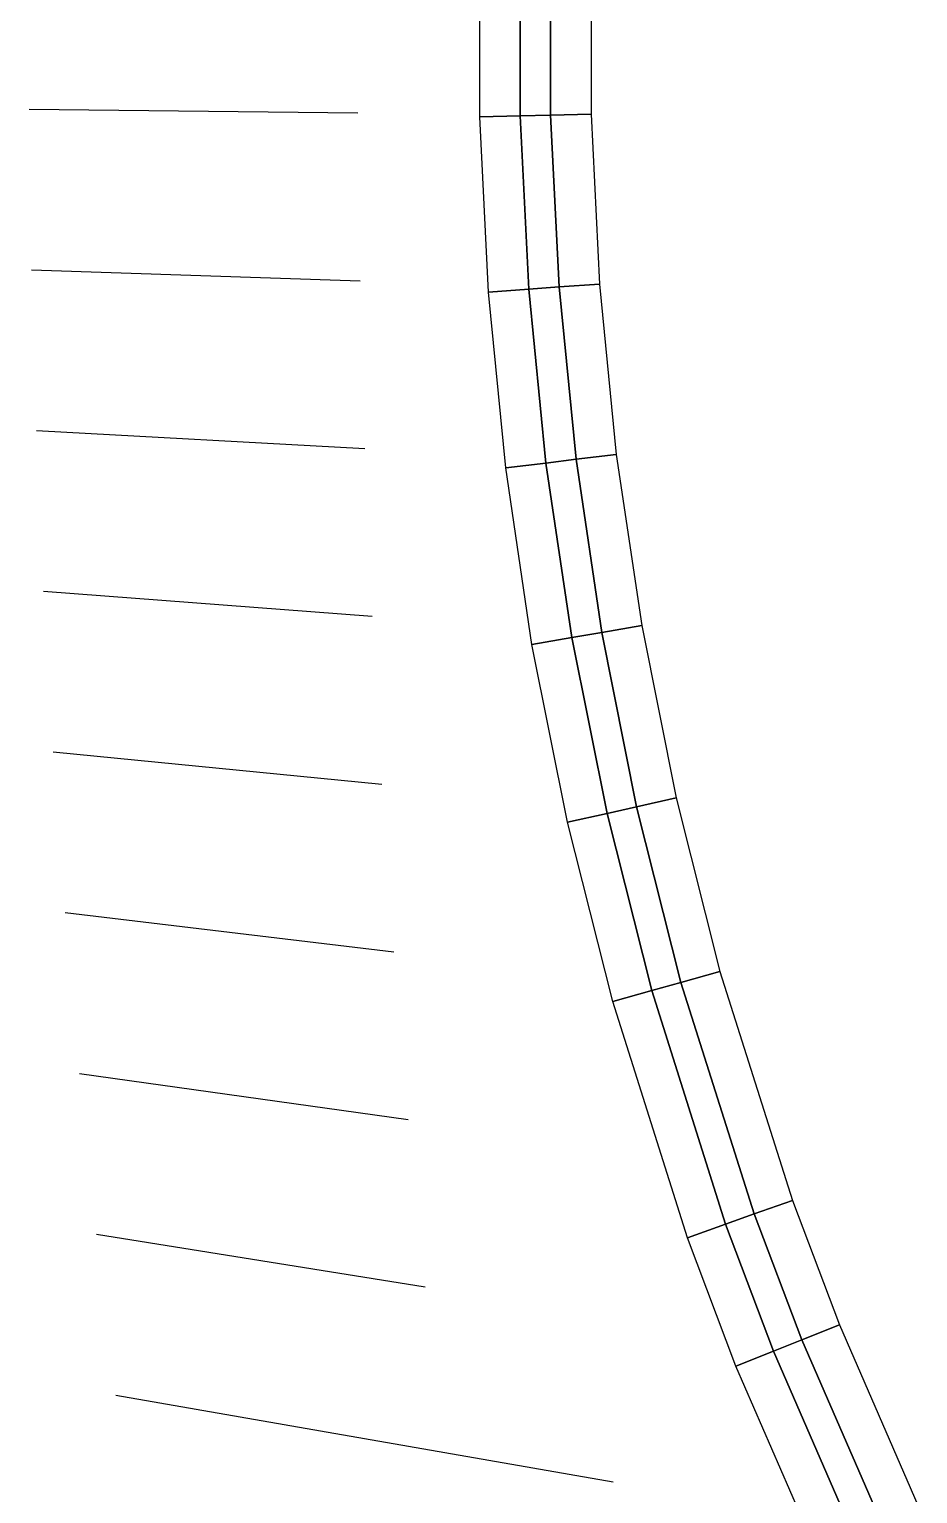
# Model space of a CAD drawing. Extents: x -21.3 to 21.3, y -21.5 to 21.5.
# Drawn here: x -21.32 to -16.65, y -7.7 to 0 of the extents above; entities that cross this region are included whole.
import ezdxf

# ---------------------------------------------------------------- set-up
doc = ezdxf.new("R2010")
doc.units = 0
doc.header["$MEASUREMENT"] = 0
for name, color, linetype in [('Crown wall side1', 7, 'CONTINUOUS'), ('Crown wall side3', 7, 'CONTINUOUS'), ('LowerTendons Crown', 7, 'CONTINUOUS')]:
    doc.layers.add(name, color=color, linetype=linetype)

msp = doc.modelspace()

# ---------------------------------------------------------------- linework, layer by layer
at = {"layer": 'Crown wall side1'}
for points in [[(-18.73881, 0.45559, 29.79412), (-18.73881, -0.45559, 29.79412), (-18.95175, -0.46076, 30.13269), (-18.95175, 0.46076, 30.13269)], [(-18.57911, 0.4517, 29.54019), (-18.57911, -0.4517, 29.54019), (-18.73881, -0.45559, 29.79412), (-18.73881, 0.45559, 29.79412)], [(-18.36617, 0.44653, 29.20162), (-18.36617, -0.44653, 29.20162), (-18.57911, -0.4517, 29.54019), (-18.57911, 0.4517, 29.54019)]]:
    msp.add_3dface(points, dxfattribs=at)
at = {"layer": 'Crown wall side3'}
for points in [[(-18.73881, -0.45559, 29.79412), (-18.69377, -1.36734, 29.79452), (-18.9062, -1.38287, 30.13309), (-18.95175, -0.46076, 30.13269)], [(-18.57911, -0.4517, 29.54019), (-18.53445, -1.35568, 29.54059), (-18.69377, -1.36734, 29.79452), (-18.73881, -0.45559, 29.79412)], [(-18.36617, -0.44653, 29.20162), (-18.32202, -1.34014, 29.20201), (-18.53445, -1.35568, 29.54059), (-18.57911, -0.4517, 29.54019)], [(-18.69377, -1.36734, 29.79452), (-18.60364, -2.28167, 29.79494), (-18.81505, -2.3076, 30.13352), (-18.9062, -1.38287, 30.13309)], [(-18.53445, -1.35568, 29.54059), (-18.44509, -2.26223, 29.54101), (-18.60364, -2.28167, 29.79494), (-18.69377, -1.36734, 29.79452)], [(-18.32202, -1.34014, 29.20201), (-18.23368, -2.2363, 29.20243), (-18.44509, -2.26223, 29.54101), (-18.53445, -1.35568, 29.54059)], [(-18.60364, -2.28167, 29.79494), (-18.46682, -3.20035, 29.79555), (-18.67667, -3.23671, 30.13413), (-18.81505, -2.3076, 30.13352)], [(-18.44509, -2.26223, 29.54101), (-18.30943, -3.17307, 29.54161), (-18.46682, -3.20035, 29.79555), (-18.60364, -2.28167, 29.79494)], [(-18.23368, -2.2363, 29.20243), (-18.09958, -3.1367, 29.20302), (-18.30943, -3.17307, 29.54161), (-18.44509, -2.26223, 29.54101)], [(-18.09958, -3.1367, 29.20302), (-17.91839, -4.04304, 29.20334), (-18.12614, -4.08992, 29.54193), (-18.30943, -3.17307, 29.54161)], [(-18.46682, -3.20035, 29.79555), (-18.28195, -4.12507, 29.79587), (-18.4897, -4.17195, 30.13446), (-18.67667, -3.23671, 30.13413)], [(-18.30943, -3.17307, 29.54161), (-18.12614, -4.08992, 29.54193), (-18.28195, -4.12507, 29.79587), (-18.46682, -3.20035, 29.79555)], [(-17.91839, -4.04304, 29.20334), (-17.68817, -4.95697, 29.20286), (-17.89325, -5.01444, 29.54145), (-18.12614, -4.08992, 29.54193)], [(-18.28195, -4.12507, 29.79587), (-18.04706, -5.05755, 29.79538), (-18.25214, -5.11502, 30.13397), (-18.4897, -4.17195, 30.13446)], [(-18.12614, -4.08992, 29.54193), (-17.89325, -5.01444, 29.54145), (-18.04706, -5.05755, 29.79538), (-18.28195, -4.12507, 29.79587)], [(-17.68817, -4.95697, 29.20286), (-17.30677, -6.16106, 29.20218), (-17.50743, -6.23249, 29.54075), (-17.89325, -5.01444, 29.54145)], [(-18.04706, -5.05755, 29.79538), (-17.65792, -6.28606, 29.79469), (-17.85858, -6.3575, 30.13326), (-18.25214, -5.11502, 30.13397)], [(-17.89325, -5.01444, 29.54145), (-17.50743, -6.23249, 29.54075), (-17.65792, -6.28606, 29.79469), (-18.04706, -5.05755, 29.79538)], [(-17.30677, -6.16106, 29.20218), (-17.05952, -6.81564, 29.20223), (-17.25731, -6.89466, 29.5408), (-17.50743, -6.23249, 29.54075)], [(-17.50743, -6.23249, 29.54075), (-17.25731, -6.89466, 29.5408), (-17.40565, -6.95393, 29.79473), (-17.65792, -6.28606, 29.79469)], [(-17.65792, -6.28606, 29.79469), (-17.40565, -6.95393, 29.79473), (-17.60344, -7.03295, 30.13331), (-17.85858, -6.3575, 30.13326)], [(-17.05952, -6.81564, 29.20223), (-16.64744, -7.76431, 29.20322), (-16.84046, -7.85433, 29.54181), (-17.25731, -6.89466, 29.5408)], [(-17.25731, -6.89466, 29.5408), (-16.84046, -7.85433, 29.54181), (-16.98522, -7.92185, 29.79575), (-17.40565, -6.95393, 29.79473)], [(-17.40565, -6.95393, 29.79473), (-16.98522, -7.92185, 29.79575), (-17.17823, -8.01187, 30.13434), (-17.60344, -7.03295, 30.13331)]]:
    msp.add_3dface(points, dxfattribs=at)
at = {"layer": 'LowerTendons Crown'}
for p, q in [((-19.59321, -0.44145, 28.8777), (-21.3213, -0.42233, 27.62668)), ((-19.58066, -1.32433, 28.85921), (-21.30881, -1.26703, 27.61049)), ((-19.55555, -2.20714, 28.8222), (-21.28379, -2.11187, 27.57808)), ((-19.51783, -3.08983, 28.7666), (-21.24619, -2.95694, 27.52936)), ((-19.46743, -3.97234, 28.69233), (-21.19594, -3.80231, 27.46424)), ((-19.40428, -4.8546, 28.59925), (-21.13291, -4.64807, 27.38258)), ((-19.32826, -5.73652, 28.4872), (-21.05698, -5.49427, 27.28419)), ((-19.23925, -6.61801, 28.35601), (-20.96797, -6.34094, 27.16886)), ((-18.24876, -7.64374, 28.75006), (-20.8657, -7.18811, 27.03634))]:
    msp.add_line(p, q, dxfattribs=at)

doc.saveas('drawing.dxf')
